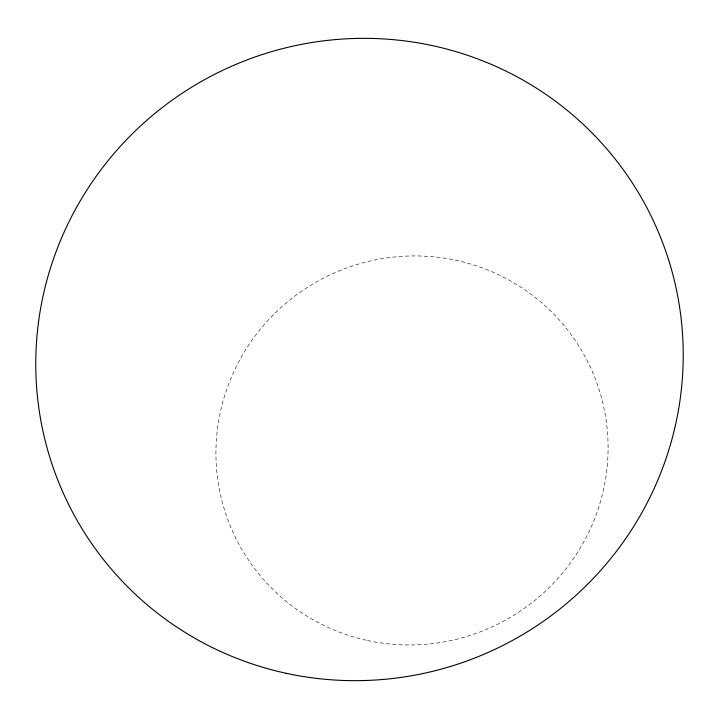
<?xml version="1.0" encoding="UTF-8"?>
<svg xmlns="http://www.w3.org/2000/svg" width="719" height="719" viewBox="0 0 719 719"><rect width="100%" height="100%" fill="white"/><g stroke="black" fill="none" stroke-linecap="round" stroke-linejoin="round"><path stroke-width="0.54" stroke-dasharray="3.6 2.7" d="M367.589 640.512A196.853 193.744 -30 0 0 599.619 391.325A196.853 193.744 -30 0 0 268.825 319.533A196.853 193.744 -30 0 0 367.589 640.512"/><path stroke-width="1.08" d="M286.162 673.29A325.006 319.865 -30 0 0 669.236 261.878A325.006 319.865 -30 0 0 123.102 143.342A325.006 319.865 -30 0 0 286.162 673.29"/></g></svg>
